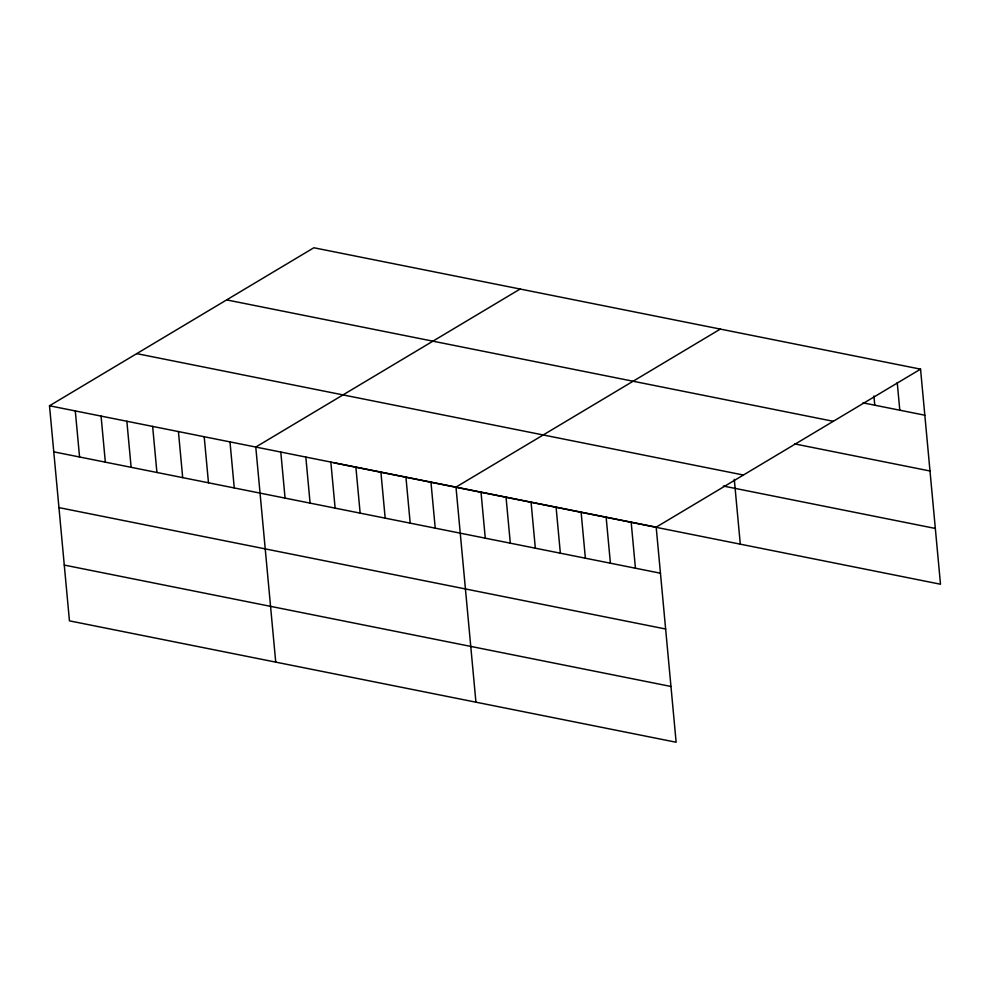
<?xml version="1.0" encoding="UTF-8"?>
<svg xmlns="http://www.w3.org/2000/svg" width="990" height="990" viewBox="0 0 990 990"><rect width="100%" height="100%" fill="white"/><g stroke="black" fill="none" stroke-linecap="round" stroke-linejoin="round"><path stroke-width="1.49" d="M920.552 369.146L656.184 527.163L676.133 742.24L69.448 620.854L49.5 405.776L313.867 247.76L920.552 369.146L940.5 584.224L333.816 462.837M520.134 289.031L255.779 447.047L275.727 662.124M720.336 329.088L455.982 487.105L475.93 702.182M862.995 402.843L924.821 415.206M226.623 299.896L833.308 421.295M794.562 443.891L929.994 470.993M136.744 353.628L743.428 475.027M723.343 486.041L935.327 528.45M49.5 405.776L656.184 527.163M53.769 451.836L660.454 573.222M58.942 507.61L665.626 629.009M64.276 565.08L670.96 686.466M897.237 382.573L899.799 410.207M873.91 395.988L874.764 405.195M734.283 479.321L740.297 544.166M631.162 522.163L635.432 568.223M606.128 517.151L610.409 563.211M581.105 512.139L585.375 558.212M556.083 507.14L560.352 553.2M531.061 502.128L535.33 548.188M506.026 497.116L510.308 543.188M481.004 492.117L485.273 538.176M430.947 482.093L435.229 528.165M405.925 477.093L410.194 523.153M380.903 472.082L385.172 518.141M355.88 467.082L360.15 513.142M330.846 462.07L335.127 508.13M305.823 457.058L310.093 503.118M280.801 452.059L285.071 498.118M229.989 441.887L234.259 487.946M204.2 436.726L208.482 482.786M178.423 431.566L182.692 477.625M152.633 426.405L156.915 472.465M126.856 421.245L131.125 467.317M101.067 416.085L105.336 462.157M75.29 410.937L79.559 456.996"/></g></svg>
